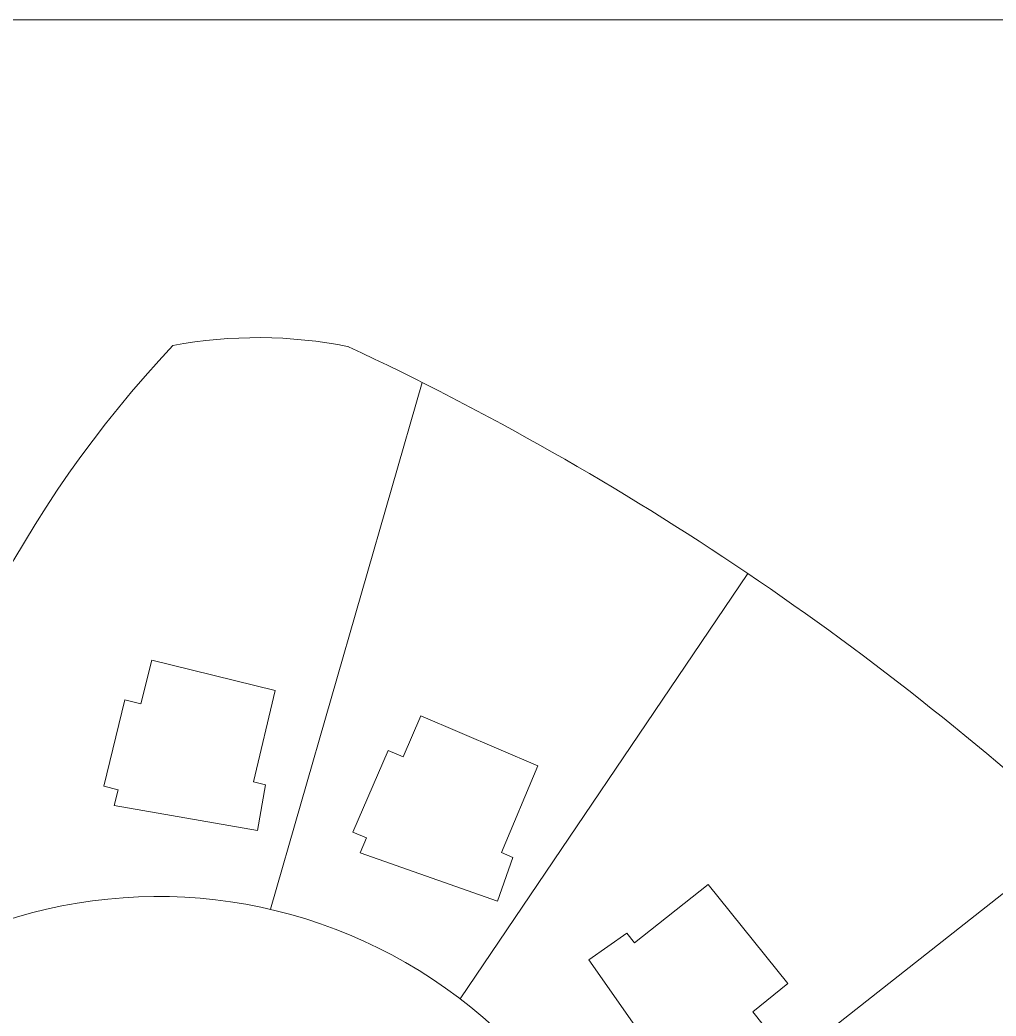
# Model space of a CAD drawing. Header units: inches. Extents: x 36 to 190, y -75 to 56.
# Drawn here: x 160.81 to 171.32, y 45.18 to 55.9 of the extents above; entities that cross this region are included whole.
import ezdxf

# ---------------------------------------------------------------- set-up
doc = ezdxf.new("R2010")
doc.units = ezdxf.units.IN
doc.layers.add('01_ORIGINAL_CAD', color=7, linetype='CONTINUOUS', lineweight=20)

# ---------------------------------------------------------------- blocks, each defined once
blk = doc.blocks.new('03_STARFISH')
at = {"layer": '01_ORIGINAL_CAD'}
blk.add_line((36.248, 55.9), (71.442, 55.9), dxfattribs=at)
for points in [[(55.143, 52), (53.51, 46.333)], [(55.552, 45.371), (58.647, 49.945)], [(62.206, 47.145), (57.223, 43.22)]]:
    blk.add_lwpolyline(points, dxfattribs=at)
for points in [[(53.327, 47.704), (53.561, 48.687), (52.231, 49.012), (52.116, 48.544), (51.942, 48.586), (51.715, 47.658), (51.87, 47.62), (51.829, 47.45), (53.37, 47.181), (53.455, 47.672)], [(55.995, 46.944), (56.387, 47.876), (55.128, 48.415), (54.938, 47.972), (54.774, 48.042), (54.397, 47.164), (54.544, 47.101), (54.475, 46.94), (55.951, 46.422), (56.116, 46.892)], [(57.426, 45.973), (58.218, 46.601), (59.075, 45.534), (58.699, 45.232), (58.811, 45.092), (58.066, 44.493), (57.966, 44.618), (57.83, 44.508), (56.934, 45.791), (57.343, 46.076)]]:
    blk.add_lwpolyline(points, close=True, dxfattribs=at)
blk.add_lwpolyline([(50.14, 46.014, -0.546754), (57.65, 41.045, 0.171391), (58.184, 40.351, 0.171391)], format="xyb", dxfattribs=at)
for centre, radius, start, end in [((53.373, 47.535), 4.948, 78.6004, 100.6499), ((61.436, 43.951), 12.326, 136.7478, 169.6154), ((40.939, 23.771), 31.601, 47.0054, 64.8874)]:
    blk.add_arc(centre, radius, start, end, dxfattribs=at)

msp = doc.modelspace()

# ---------------------------------------------------------------- block references
msp.add_blockref('03_STARFISH', (110, 0))

doc.saveas('drawing.dxf')
